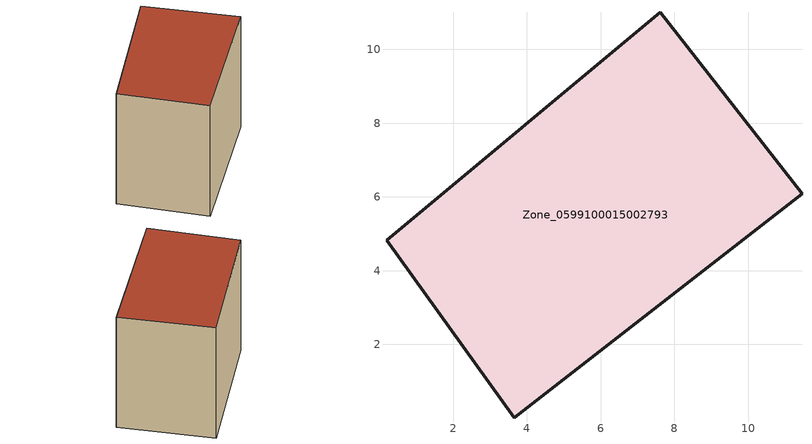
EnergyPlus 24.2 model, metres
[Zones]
Zone_0599100015002793
 floor ground (C_G): 3.65,0.01 0.19,4.83 7.62,11.01 11.46,6.08 z0.83
 wall outside (C_F): 0.19,4.83 3.65,0.01 11.46,6.08 7.62,11.01 0.19,4.83 z0.83:9.05
 roof outside (C_R): 11.46,6.08 7.62,11.01 0.19,4.83 3.65,0.01 z9.05
[BUILDING]
Pand.0599100015002793: North Axis=0; Terrain=City; Loads Convergence Tolerance Value=0.04; Temperature Convergence Tolerance Value=0.4; Solar Distribution=FullExterior; Maximum Number of Warmup Days=25; Minimum Number of Warmup Days=1
[Site:Location]
Rotterdam.The.Hague.AP_ZH_NLD Design_Conditions: Latitude=51.96; Longitude=4.45; Time Zone=1; Elevation=-4.5
[SITE:GROUNDTEMPERATURE:BUILDINGSURFACE]
18, 18, 18, 18, 18, 18, 18, 18, 18, 18, 18, 18
[MATERIAL] Thermal Absorptance=0.9; Solar Absorptance=0.7; Visible Absorptance=0.7
Name | Roughness | Thickness | Conductivity | Density | Specific Heat
G.TC.1965-1974 | MediumSmooth | 0.15 | 0.882353 | 540 | 1210
F.TC.1965-1974 | Rough | 0.3 | 0.697674 | 1920 | 840
R.TC.1965-1974 | MediumRough | 0.2 | 0.232558 | 1500 | 1000
[CONSTRUCTION]
C_G: G.TC.1965-1974
C_F: F.TC.1965-1974
C_R: R.TC.1965-1974
[ZONE]
Zone_0599100015002793: Type=1; Multiplier=1; Ceiling Height=Autocalculate; Volume=Autocalculate; Floor Area=autocalculate; Part of Total Floor Area=Yes
[ZONEINFILTRATION:DESIGNFLOWRATE]
Infil_Zone_0599100015002793: Zone or ZoneList or Space or SpaceList=Zone_0599100015002793; Schedule=AlwaysOn; Design Flow Rate Calculation Method=Flow/Area; Flow Rate per Floor Area=0.003; Constant Term Coefficient=1; Temperature Term Coefficient=0; Velocity Term Coefficient=0; Velocity Squared Term Coefficient=0
[HVACTEMPLATE:ZONE:IDEALLOADSAIRSYSTEM]
Zone_0599100015002793: Maximum Heating Supply Air Temperature=50; Minimum Cooling Supply Air Temperature=13; Maximum Heating Supply Air Humidity Ratio=0.0156; Minimum Cooling Supply Air Humidity Ratio=0.0077; Heating Limit=NoLimit; Cooling Limit=NoLimit; Dehumidification Control Type=ConstantSensibleHeatRatio; Cooling Sensible Heat Ratio=0.7; Dehumidification Setpoint=60; Humidification Control Type=None; Humidification Setpoint=30; Outdoor Air Method=None; Outdoor Air Flow Rate per Person=0.00944; Outdoor Air Flow Rate per Zone Floor Area=0; Outdoor Air Flow Rate per Zone=0; Demand Controlled Ventilation Type=None; Outdoor Air Economizer Type=NoEconomizer; Heat Recovery Type=None; Sensible Heat Recovery Effectiveness=0.7; Latent Heat Recovery Effectiveness=0.65
[ZONECONTROL:THERMOSTAT]
ThermostatControl_Zone_0599100015002793: Zone or ZoneList=Zone_0599100015002793; Control Type Schedule=DualSetpointControlType; Control 1=Thermostat_Zone_0599100015002793; Temperature Difference Between Cutout And Setpoint=0
[THERMOSTATSETPOINT:DUALSETPOINT]
Thermostat_Zone_0599100015002793: Heating Setpoint Temperature Schedule=HeatingSetpoint_Zone_0599100015002793; Cooling Setpoint Temperature Schedule=CoolingSetpoint_Zone_0599100015002793
[SCHEDULE:COMPACT]
HeatingSetpoint_Zone_0599100015002793: Through: 12/31, For: AllDays, Until: 24:00, 21
CoolingSetpoint_Zone_0599100015002793: Through: 12/31, For: AllDays, Until: 24:00, 24
DualSetpointControlType: Through: 12/31, For: AllDays, Until: 24:00, 4
AlwaysOn: Through: 12/31, For: AllDays, Until: 24:00, 1
